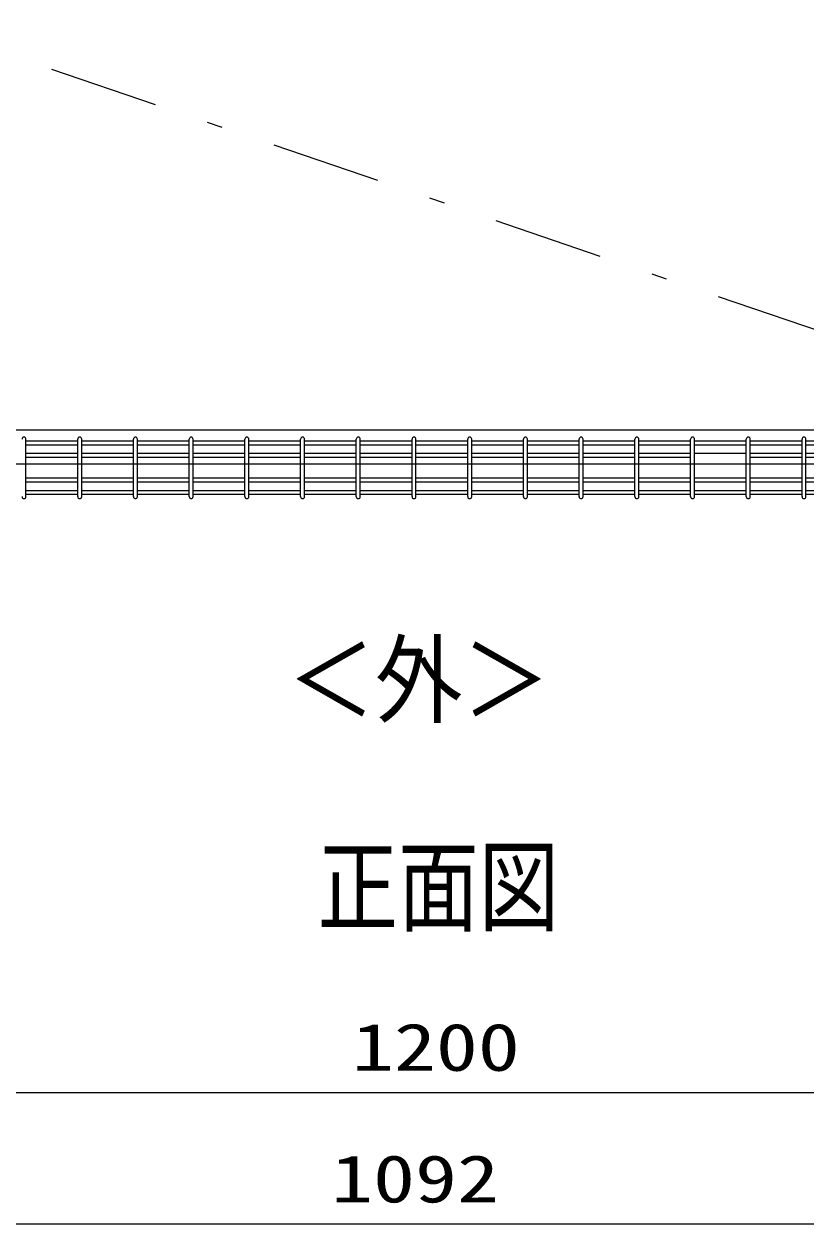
# Model space of a CAD drawing. Units: millimetres, scale not verified. Extents: x -4455 to 4455, y -3150 to 3150.
# Drawn here: x -2588 to -1876, y 1199 to 2293 of the extents above; entities that cross this region are included whole.
import ezdxf
from ezdxf.enums import TextEntityAlignment as Align

# ---------------------------------------------------------------- set-up
doc = ezdxf.new("R2010")
doc.units = ezdxf.units.MM
doc.header["$LTSCALE"] = 20
doc.linetypes.add('USER3', pattern=[10.7, 5, -2.5, 0.7, -2.5])
for name, color, linetype, lineweight in [('0-2_外形線', 7, 'Continuous', 25), ('0-9_LAYER15', 1, 'Continuous', 25), ('0-B_J200', 3, 'Continuous', 25), ('0-E_ハッチング', 4, 'Continuous', 25), ('0-F_扉横枠', 7, 'Continuous', 25)]:
    doc.layers.add(name, color=color, linetype=linetype, lineweight=lineweight)
doc.layers.add('1-2_D-TITLE', color=7, linetype='Continuous')
doc.styles.add('ＭＳ ゴシック', font='')
doc.styles.get('ＭＳ ゴシック').set_extended_font_data('MS Gothic')

msp = doc.modelspace()

# ---------------------------------------------------------------- linework, layer by layer
at = {"layer": '0-9_LAYER15', "color": 2}
for p, q in [((-2776.31, 1318.87), (-1651.31, 1318.87)), ((-2741.31, 1198.87), (-1724.31, 1198.87))]:
    msp.add_line(p, q, dxfattribs=at)
at = {"layer": '0-B_J200'}
for p, q in [((-2586.39, 1862), (-2586.39, 1914.4)), ((-2539.22, 1912.6), (-2586.39, 1912.6)), ((-2539.22, 1909), (-2586.39, 1909)), ((-2539.22, 1862), (-2539.22, 1914.4)), ((-2535.62, 1862), (-2535.62, 1914.4)), ((-2488.45, 1912.6), (-2535.62, 1912.6)), ((-2488.45, 1909), (-2535.62, 1909)), ((-2488.45, 1862), (-2488.45, 1914.4)), ((-2484.85, 1862), (-2484.85, 1914.4)), ((-2437.68, 1912.6), (-2484.85, 1912.6)), ((-2437.68, 1909), (-2484.85, 1909)), ((-2437.68, 1862), (-2437.68, 1914.4)), ((-2434.08, 1862), (-2434.08, 1914.4)), ((-2386.91, 1912.6), (-2434.08, 1912.6)), ((-2386.91, 1909), (-2434.08, 1909)), ((-2386.91, 1862), (-2386.91, 1914.4)), ((-2383.31, 1862), (-2383.31, 1914.4)), ((-2336.14, 1912.6), (-2383.31, 1912.6)), ((-2336.14, 1909), (-2383.31, 1909)), ((-2336.14, 1862), (-2336.14, 1914.4)), ((-2332.54, 1862), (-2332.54, 1914.4)), ((-2285.38, 1912.6), (-2332.54, 1912.6)), ((-2285.38, 1909), (-2332.54, 1909)), ((-2285.38, 1862), (-2285.38, 1914.4)), ((-2281.78, 1862), (-2281.78, 1914.4)), ((-2234.61, 1912.6), (-2281.78, 1912.6)), ((-2234.61, 1909), (-2281.78, 1909)), ((-2234.61, 1862), (-2234.61, 1914.4)), ((-2231.01, 1862), (-2231.01, 1914.4)), ((-2183.84, 1912.6), (-2231.01, 1912.6)), ((-2183.84, 1909), (-2231.01, 1909)), ((-2183.84, 1862), (-2183.84, 1914.4)), ((-2180.24, 1862), (-2180.24, 1914.4)), ((-2133.07, 1912.6), (-2180.24, 1912.6)), ((-2133.07, 1909), (-2180.24, 1909)), ((-2133.07, 1862), (-2133.07, 1914.4)), ((-2129.47, 1862), (-2129.47, 1914.4)), ((-2082.3, 1912.6), (-2129.47, 1912.6)), ((-2082.3, 1909), (-2129.47, 1909)), ((-2082.3, 1862), (-2082.3, 1914.4)), ((-2078.7, 1862), (-2078.7, 1914.4)), ((-2031.53, 1912.6), (-2078.7, 1912.6)), ((-2031.53, 1909), (-2078.7, 1909)), ((-2031.53, 1862), (-2031.53, 1914.4)), ((-2027.93, 1862), (-2027.93, 1914.4)), ((-1980.76, 1912.6), (-2027.93, 1912.6)), ((-1980.76, 1909), (-2027.93, 1909)), ((-1980.76, 1862), (-1980.76, 1914.4)), ((-1977.16, 1862), (-1977.16, 1914.4)), ((-1929.99, 1912.6), (-1977.16, 1912.6)), ((-1929.99, 1909), (-1977.16, 1909)), ((-1929.99, 1862), (-1929.99, 1914.4)), ((-1926.39, 1862), (-1926.39, 1914.4)), ((-1879.22, 1912.6), (-1926.39, 1912.6)), ((-1879.22, 1909), (-1926.39, 1909)), ((-1879.22, 1862), (-1879.22, 1914.4)), ((-1875.62, 1862), (-1875.62, 1914.4)), ((-1828.45, 1912.6), (-1875.62, 1912.6)), ((-1828.45, 1909), (-1875.62, 1909)), ((-2539.22, 1901.3), (-2586.39, 1901.3)), ((-2539.22, 1897.7), (-2586.39, 1897.7)), ((-2488.45, 1901.3), (-2535.62, 1901.3)), ((-2488.45, 1897.7), (-2535.62, 1897.7)), ((-2437.68, 1901.3), (-2484.85, 1901.3)), ((-2437.68, 1897.7), (-2484.85, 1897.7)), ((-2386.91, 1901.3), (-2434.08, 1901.3)), ((-2386.91, 1897.7), (-2434.08, 1897.7)), ((-2336.14, 1901.3), (-2383.31, 1901.3)), ((-2336.14, 1897.7), (-2383.31, 1897.7)), ((-2285.38, 1901.3), (-2332.54, 1901.3)), ((-2285.38, 1897.7), (-2332.54, 1897.7)), ((-2234.61, 1901.3), (-2281.78, 1901.3)), ((-2234.61, 1897.7), (-2281.78, 1897.7)), ((-2183.84, 1901.3), (-2231.01, 1901.3)), ((-2183.84, 1897.7), (-2231.01, 1897.7)), ((-2133.07, 1901.3), (-2180.24, 1901.3)), ((-2133.07, 1897.7), (-2180.24, 1897.7)), ((-2082.3, 1901.3), (-2129.47, 1901.3)), ((-2082.3, 1897.7), (-2129.47, 1897.7)), ((-2031.53, 1901.3), (-2078.7, 1901.3)), ((-2031.53, 1897.7), (-2078.7, 1897.7)), ((-1980.76, 1901.3), (-2027.93, 1901.3)), ((-1980.76, 1897.7), (-2027.93, 1897.7)), ((-1929.99, 1901.3), (-1977.16, 1901.3)), ((-1879.22, 1901.3), (-1926.39, 1901.3)), ((-1879.22, 1897.7), (-1926.39, 1897.7)), ((-1828.45, 1901.3), (-1875.62, 1901.3)), ((-1828.45, 1897.7), (-1875.62, 1897.7)), ((-2539.22, 1878.7), (-2586.39, 1878.7)), ((-2539.22, 1875.1), (-2586.39, 1875.1)), ((-2488.45, 1878.7), (-2535.62, 1878.7)), ((-2488.45, 1875.1), (-2535.62, 1875.1)), ((-2437.68, 1878.7), (-2484.85, 1878.7)), ((-2437.68, 1875.1), (-2484.85, 1875.1)), ((-2386.91, 1878.7), (-2434.08, 1878.7)), ((-2386.91, 1875.1), (-2434.08, 1875.1)), ((-2336.14, 1878.7), (-2383.31, 1878.7)), ((-2336.14, 1875.1), (-2383.31, 1875.1)), ((-2285.38, 1878.7), (-2332.54, 1878.7)), ((-2285.38, 1875.1), (-2332.54, 1875.1)), ((-2234.61, 1878.7), (-2281.78, 1878.7)), ((-2234.61, 1875.1), (-2281.78, 1875.1)), ((-2183.84, 1878.7), (-2231.01, 1878.7)), ((-2183.84, 1875.1), (-2231.01, 1875.1)), ((-2133.07, 1878.7), (-2180.24, 1878.7)), ((-2133.07, 1875.1), (-2180.24, 1875.1)), ((-2082.3, 1878.7), (-2129.47, 1878.7)), ((-2082.3, 1875.1), (-2129.47, 1875.1)), ((-2031.53, 1878.7), (-2078.7, 1878.7)), ((-2031.53, 1875.1), (-2078.7, 1875.1)), ((-1980.76, 1878.7), (-2027.93, 1878.7)), ((-1980.76, 1875.1), (-2027.93, 1875.1)), ((-1929.99, 1878.7), (-1977.16, 1878.7)), ((-1929.99, 1875.1), (-1977.16, 1875.1)), ((-1879.22, 1878.7), (-1926.39, 1878.7)), ((-1879.22, 1875.1), (-1926.39, 1875.1)), ((-1828.45, 1878.7), (-1875.62, 1878.7)), ((-1828.45, 1875.1), (-1875.62, 1875.1)), ((-2539.22, 1867.4), (-2586.39, 1867.4)), ((-2539.22, 1863.8), (-2586.39, 1863.8)), ((-2488.45, 1867.4), (-2535.62, 1867.4)), ((-2488.45, 1863.8), (-2535.62, 1863.8)), ((-2437.68, 1867.4), (-2484.85, 1867.4)), ((-2437.68, 1863.8), (-2484.85, 1863.8)), ((-2386.91, 1867.4), (-2434.08, 1867.4)), ((-2386.91, 1863.8), (-2434.08, 1863.8)), ((-2336.14, 1867.4), (-2383.31, 1867.4)), ((-2336.14, 1863.8), (-2383.31, 1863.8)), ((-2285.38, 1867.4), (-2332.54, 1867.4)), ((-2285.38, 1863.8), (-2332.54, 1863.8)), ((-2234.61, 1867.4), (-2281.78, 1867.4)), ((-2234.61, 1863.8), (-2281.78, 1863.8)), ((-2183.84, 1867.4), (-2231.01, 1867.4)), ((-2183.84, 1863.8), (-2231.01, 1863.8)), ((-2133.07, 1867.4), (-2180.24, 1867.4)), ((-2133.07, 1863.8), (-2180.24, 1863.8)), ((-2082.3, 1867.4), (-2129.47, 1867.4)), ((-2082.3, 1863.8), (-2129.47, 1863.8)), ((-2031.53, 1867.4), (-2078.7, 1867.4)), ((-2031.53, 1863.8), (-2078.7, 1863.8)), ((-1980.76, 1867.4), (-2027.93, 1867.4)), ((-1980.76, 1863.8), (-2027.93, 1863.8)), ((-1929.99, 1867.4), (-1977.16, 1867.4)), ((-1929.99, 1863.8), (-1977.16, 1863.8)), ((-1879.22, 1867.4), (-1926.39, 1867.4)), ((-1879.22, 1863.8), (-1926.39, 1863.8)), ((-1828.45, 1867.4), (-1875.62, 1867.4)), ((-1828.45, 1863.8), (-1875.62, 1863.8))]:
    msp.add_line(p, q, dxfattribs=at)
for centre, start, end in [((-2588.19, 1914.4), 0, 180), ((-2537.42, 1914.4), 0, 180), ((-2486.65, 1914.4), 0, 180), ((-2435.88, 1914.4), 0, 180), ((-2385.11, 1914.4), 0, 180), ((-2334.34, 1914.4), 0, 180), ((-2283.58, 1914.4), 0, 180), ((-2232.81, 1914.4), 0, 180), ((-2182.04, 1914.4), 0, 180), ((-2131.27, 1914.4), 0, 180), ((-2080.5, 1914.4), 0, 180), ((-2029.73, 1914.4), 0, 180), ((-1978.96, 1914.4), 0, 180), ((-1928.19, 1914.4), 0, 180), ((-1877.42, 1914.4), 0, 180), ((-2588.19, 1862), 180, 0), ((-2537.42, 1862), 180, 0), ((-2486.65, 1862), 180, 0), ((-2435.88, 1862), 180, 0), ((-2385.11, 1862), 180, 0), ((-2334.34, 1862), 180, 0), ((-2283.58, 1862), 180, 0), ((-2232.81, 1862), 180, 0), ((-2182.04, 1862), 180, 0), ((-2131.27, 1862), 180, 0), ((-2080.5, 1862), 180, 0), ((-2029.73, 1862), 180, 0), ((-1978.96, 1862), 180, 0), ((-1928.19, 1862), 180, 0), ((-1877.42, 1862), 180, 0)]:
    msp.add_arc(centre, 1.8, start, end, dxfattribs=at)
at = {"layer": '0-E_ハッチング', "linetype": 'USER3'}
msp.add_line((-1658.1, 1942.8), (-2684.21, 2292.86), dxfattribs=at)
at = {"layer": '0-F_扉横枠'}
for p, q in [((-2739.81, 1922.8), (-1725.81, 1922.8)), ((-2739.81, 1891.8), (-1725.81, 1891.8))]:
    msp.add_line(p, q, dxfattribs=at)

# ---------------------------------------------------------------- texts
at = {"layer": '0-2_外形線', "style": 'ＭＳ ゴシック', "width": 0.9}
msp.add_text('＜外＞', height=64.96, dxfattribs=at).set_placement((-2348.12, 1643.05), align=Align.BOTTOM_LEFT)
at = {"layer": '0-9_LAYER15', "color": 3, "style": 'ＭＳ ゴシック', "width": 1.3}
for s, p in [('1200', (-2289.4, 1325.55)), ('1092', (-2308.4, 1205.55))]:
    msp.add_text(s, height=43.26, dxfattribs=at).set_placement(p, align=Align.BOTTOM_LEFT)
at = {"layer": '1-2_D-TITLE', "style": 'ＭＳ ゴシック', "width": 0.8}
msp.add_text('正面図', height=67.3, dxfattribs=at).set_placement((-2320.71, 1452.6), align=Align.BOTTOM_LEFT)

doc.saveas('drawing.dxf')
